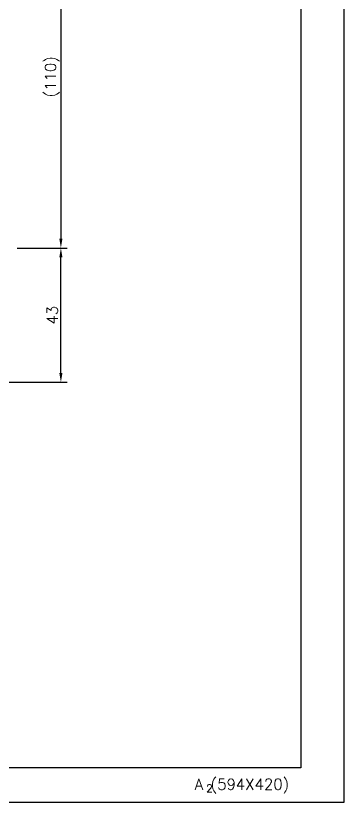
# Model space of a CAD drawing. Extents: x 7586 to 8180, y -5808 to -5388.
# Drawn here: x 8075 to 8180.5, y -5808.1 to -5556 of the extents above; entities that cross this region are included whole.
import ezdxf

# ---------------------------------------------------------------- set-up
doc = ezdxf.new("R2010")
doc.units = 0
doc.header["$LTSCALE"] = 7
doc.header["$MEASUREMENT"] = 0
doc.layers.get('0').update_dxf_attribs({"color": 2, "linetype": 'CONTINUOUS'})
doc.layers.add('DWG', color=7, linetype='CONTINUOUS')
doc.styles.add('GHS', font='ROMANS.shx', dxfattribs={"bigfont": 'GHS.shx'})

# ---------------------------------------------------------------- blocks, each defined once
blk = doc.blocks.new('BORDER')
for p, q in [((1, 0), (1, 1)), ((0, 0), (1, 0))]:
    blk.add_line(p, q)

msp = doc.modelspace()

# ---------------------------------------------------------------- linework, layer by layer
at = {"color": 4}
for p, q in [((8166.5, -5407.09), (8166.5, -5797.09)), ((8166.5, -5797.09), (7617.5, -5797.09))]:
    msp.add_line(p, q, dxfattribs=at)
at = {"layer": 'DWG', "color": 2}
for p, q in [((8089.54, -5523.58), (8089.54, -5627.45)), ((8075.54, -5630.45), (8091.54, -5630.45)), ((8085.08, -5630.45), (8091.54, -5630.45)), ((8085.08, -5630.45), (8091.54, -5630.45)), ((8089.54, -5670.45), (8089.54, -5633.45)), ((8061.57, -5673.45), (8091.54, -5673.45))]:
    msp.add_line(p, q, dxfattribs=at)
for points in [[(8089.04, -5627.45), (8090.04, -5627.45), (8089.54, -5630.45)], [(8089.04, -5633.45), (8090.04, -5633.45), (8089.54, -5630.45)], [(8089.04, -5670.45), (8090.04, -5670.45), (8089.54, -5673.45)]]:
    msp.add_solid(points, dxfattribs=at)

# ---------------------------------------------------------------- block references
at = {"xscale": 594, "yscale": 420, "zscale": 594}
msp.add_blockref('BORDER', (7586.5, -5808.09), dxfattribs=at)

# ---------------------------------------------------------------- texts
at = {"color": 7, "style": 'GHS'}
for s, height, p in [('A (594X420)', 3.5, (8132.51, -5804.06)), ('2', 2.5, (8136.16, -5804.89))]:
    msp.add_text(s, height=height, dxfattribs=at).set_placement(p)
at = {"layer": 'DWG', "color": 2, "char_height": 3.5, "attachment_point": 5, "rotation": 90, "style": 'GHS'}
for s, insert in [('(110)', (8086.79, -5575.52)), ('43', (8086.79, -5651.95))]:
    msp.add_mtext(s, dxfattribs=dict(at, insert=insert))

doc.saveas('drawing.dxf')
